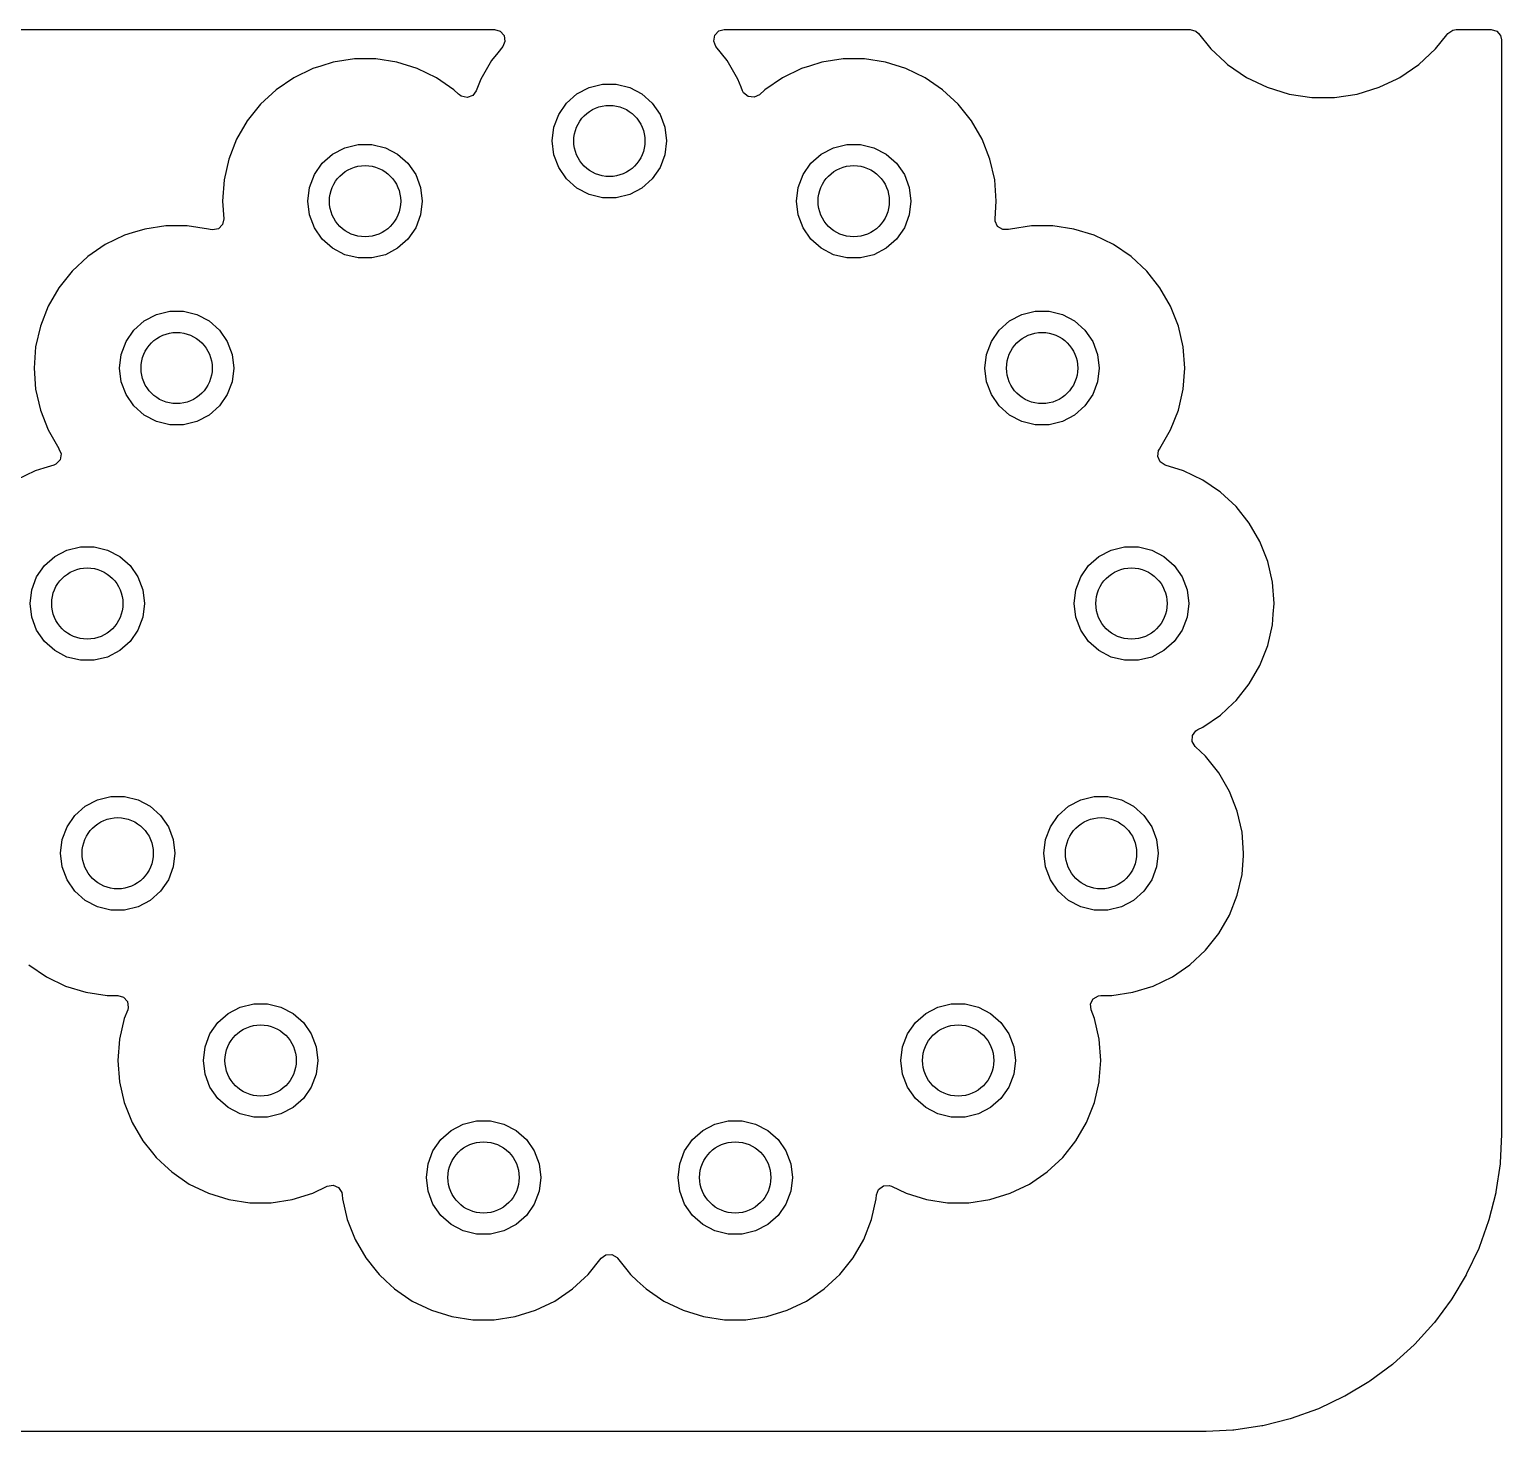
# Model space of a CAD drawing. Extents: x 2.85 to 10.26, y -4.55 to -2.42.
# Drawn here: x 9.574 to 10.256, y -4.547 to -3.898 of the extents above; entities that cross this region are included whole.
import ezdxf

# ---------------------------------------------------------------- set-up
doc = ezdxf.new("R2010")
doc.units = 0
doc.header["$MEASUREMENT"] = 0
doc.layers.add('BLACK', color=7, linetype='CONTINUOUS')

msp = doc.modelspace()

# ---------------------------------------------------------------- linework, layer by layer
at = {"layer": 'BLACK', "linetype": 'CONTINUOUS'}
for p, q in [((9.47571, -3.89764), (9.78932, -3.89764)), ((9.78932, -3.89764), (9.79196, -3.89841)), ((9.79196, -3.89841), (9.79376, -3.90049)), ((9.79376, -3.90049), (9.79415, -3.90321)), ((9.89087, -3.90302), (9.89137, -3.90031)), ((9.89137, -3.90031), (9.89325, -3.89831)), ((9.89325, -3.89831), (9.89572, -3.89764)), ((9.89572, -3.89764), (10.11161, -3.89764)), ((10.11161, -3.89764), (10.11425, -3.89841)), ((10.11425, -3.89841), (10.11542, -3.89948)), ((10.11542, -3.89948), (10.12112, -3.90662)), ((10.22534, -3.90662), (10.2305, -3.90014)), ((10.2305, -3.90014), (10.23103, -3.89948)), ((10.23103, -3.89948), (10.23328, -3.8979)), ((10.23328, -3.8979), (10.23485, -3.89764)), ((10.23485, -3.89764), (10.251, -3.89764)), ((10.251, -3.89764), (10.25364, -3.89841)), ((10.25364, -3.89841), (10.25544, -3.90049)), ((10.25544, -3.90049), (10.25589, -3.90252)), ((9.79313, -3.90556), (9.79082, -3.90847)), ((9.79415, -3.90321), (9.79313, -3.90556)), ((9.89191, -3.90556), (9.89087, -3.90302)), ((9.89711, -3.91209), (9.89191, -3.90556)), ((10.12112, -3.90662), (10.12778, -3.9128)), ((10.21755, -3.91384), (10.22534, -3.90662)), ((10.25589, -3.90252), (10.25589, -4.40933)), ((9.70879, -3.91459), (9.70518, -3.91571)), ((9.71462, -3.9128), (9.70879, -3.91459)), ((9.72438, -3.91132), (9.71462, -3.9128)), ((9.71462, -3.9128), (9.71462, -3.9128)), ((9.73426, -3.91132), (9.72438, -3.91132)), ((9.72438, -3.91132), (9.72438, -3.91132)), ((9.74402, -3.9128), (9.73426, -3.91132)), ((9.73426, -3.91132), (9.73426, -3.91132)), ((9.75346, -3.91571), (9.74402, -3.9128)), ((9.74402, -3.9128), (9.74402, -3.9128)), ((9.78793, -3.91209), (9.78299, -3.92064)), ((9.79082, -3.90847), (9.78793, -3.91209)), ((9.90205, -3.92064), (9.89711, -3.91209)), ((9.93519, -3.91459), (9.93158, -3.91571)), ((9.94102, -3.9128), (9.93519, -3.91459)), ((9.95078, -3.91132), (9.94102, -3.9128)), ((9.94102, -3.9128), (9.94102, -3.9128)), ((9.96066, -3.91132), (9.95078, -3.91132)), ((9.95078, -3.91132), (9.95078, -3.91132)), ((9.97042, -3.9128), (9.96066, -3.91132)), ((9.96066, -3.91132), (9.96066, -3.91132)), ((9.97986, -3.91571), (9.97042, -3.9128)), ((9.97042, -3.9128), (9.97042, -3.9128)), ((10.12778, -3.9128), (10.12891, -3.91384)), ((10.12891, -3.91384), (10.13769, -3.91983)), ((10.20877, -3.91983), (10.21755, -3.91384)), ((9.69628, -3.91999), (9.68812, -3.92555)), ((9.70518, -3.91571), (9.69628, -3.91999)), ((9.69628, -3.91999), (9.69628, -3.91999)), ((9.70518, -3.91571), (9.70518, -3.91571)), ((9.70518, -3.91571), (9.70518, -3.91571)), ((9.76236, -3.91999), (9.75346, -3.91571)), ((9.75346, -3.91571), (9.75346, -3.91571)), ((9.77052, -3.92555), (9.76236, -3.91999)), ((9.76236, -3.91999), (9.76236, -3.91999)), ((9.76236, -3.91999), (9.76236, -3.91999)), ((9.76236, -3.91999), (9.76236, -3.91999)), ((9.78299, -3.92064), (9.78086, -3.92606)), ((9.90354, -3.92444), (9.90205, -3.92064)), ((9.92268, -3.91999), (9.91452, -3.92555)), ((9.93158, -3.91571), (9.92268, -3.91999)), ((9.92268, -3.91999), (9.92268, -3.91999)), ((9.93158, -3.91571), (9.93158, -3.91571)), ((9.93158, -3.91571), (9.93158, -3.91571)), ((9.98876, -3.91999), (9.97986, -3.91571)), ((9.97986, -3.91571), (9.97986, -3.91571)), ((9.99692, -3.92555), (9.98876, -3.91999)), ((9.98876, -3.91999), (9.98876, -3.91999)), ((9.98876, -3.91999), (9.98876, -3.91999)), ((9.98876, -3.91999), (9.98876, -3.91999)), ((10.13769, -3.91983), (10.14726, -3.92444)), ((10.1992, -3.92444), (10.20745, -3.92047)), ((10.20745, -3.92047), (10.20877, -3.91983)), ((10.20877, -3.91983), (10.20877, -3.91983)), ((10.20877, -3.91983), (10.20877, -3.91983)), ((9.68812, -3.92555), (9.68088, -3.93227)), ((9.77269, -3.92757), (9.77052, -3.92555)), ((9.773, -3.92786), (9.77269, -3.92757)), ((9.77391, -3.92852), (9.773, -3.92786)), ((9.77658, -3.92915), (9.77391, -3.92852)), ((9.77918, -3.92824), (9.77658, -3.92915)), ((9.78086, -3.92606), (9.77918, -3.92824)), ((9.82268, -3.93174), (9.82747, -3.9275)), ((9.82747, -3.9275), (9.83312, -3.92454)), ((9.83312, -3.92454), (9.83933, -3.92301)), ((9.83933, -3.92301), (9.84571, -3.92301)), ((9.84571, -3.92301), (9.85192, -3.92454)), ((9.85192, -3.92454), (9.85757, -3.9275)), ((9.85757, -3.9275), (9.86236, -3.93174)), ((9.90418, -3.92606), (9.90354, -3.92444)), ((9.90471, -3.92706), (9.90418, -3.92606)), ((9.90685, -3.92878), (9.90471, -3.92706)), ((9.91204, -3.92786), (9.90958, -3.92908)), ((9.91452, -3.92555), (9.91204, -3.92786)), ((9.91452, -3.92555), (9.91452, -3.92555)), ((10.00416, -3.93227), (9.99692, -3.92555)), ((9.99692, -3.92555), (9.99692, -3.92555)), ((10.14726, -3.92444), (10.15741, -3.92757)), ((10.15741, -3.92757), (10.15741, -3.92757)), ((10.15741, -3.92757), (10.15741, -3.92757)), ((10.15741, -3.92757), (10.16792, -3.92915)), ((10.17854, -3.92915), (10.18905, -3.92757)), ((10.18905, -3.92757), (10.1992, -3.92444)), ((10.18905, -3.92757), (10.18905, -3.92757)), ((10.18905, -3.92757), (10.18905, -3.92757)), ((9.68088, -3.93227), (9.67473, -3.93999)), ((9.81906, -3.937), (9.82268, -3.93174)), ((9.86236, -3.93174), (9.86598, -3.937)), ((9.90958, -3.92908), (9.90685, -3.92878)), ((10.01031, -3.93999), (10.00416, -3.93227)), ((10.00416, -3.93227), (10.00416, -3.93227)), ((10.00416, -3.93227), (10.00416, -3.93227)), ((10.16792, -3.92915), (10.16792, -3.92915)), ((10.16792, -3.92915), (10.16792, -3.92915)), ((10.16792, -3.92915), (10.16792, -3.92915)), ((10.16792, -3.92915), (10.17854, -3.92915)), ((10.17854, -3.92915), (10.17854, -3.92915)), ((10.17854, -3.92915), (10.17854, -3.92915)), ((9.67473, -3.93999), (9.66979, -3.94854)), ((9.81679, -3.94297), (9.81906, -3.937)), ((9.86598, -3.937), (9.86825, -3.94297)), ((10.01525, -3.94854), (10.01031, -3.93999)), ((9.66979, -3.94854), (9.66618, -3.95774)), ((9.81602, -3.94931), (9.81679, -3.94297)), ((9.86825, -3.94297), (9.86902, -3.94931)), ((10.01886, -3.95774), (10.01525, -3.94854)), ((9.70948, -3.95964), (9.71427, -3.9554)), ((9.71427, -3.9554), (9.71992, -3.95244)), ((9.71992, -3.95244), (9.72613, -3.95091)), ((9.72613, -3.95091), (9.73251, -3.95091)), ((9.73251, -3.95091), (9.73872, -3.95244)), ((9.73872, -3.95244), (9.74437, -3.9554)), ((9.74437, -3.9554), (9.74916, -3.95964)), ((9.81679, -3.95566), (9.81602, -3.94931)), ((9.81906, -3.96163), (9.81679, -3.95566)), ((9.86825, -3.95566), (9.86598, -3.96163)), ((9.86902, -3.94931), (9.86825, -3.95566)), ((9.93588, -3.95964), (9.94067, -3.9554)), ((9.94067, -3.9554), (9.94632, -3.95244)), ((9.94632, -3.95244), (9.95253, -3.95091)), ((9.95253, -3.95091), (9.95891, -3.95091)), ((9.95891, -3.95091), (9.96512, -3.95244)), ((9.96512, -3.95244), (9.97077, -3.9554)), ((9.97077, -3.9554), (9.97556, -3.95964)), ((9.66618, -3.95774), (9.66398, -3.96737)), ((9.66618, -3.95774), (9.66618, -3.95774)), ((9.70586, -3.9649), (9.70948, -3.95964)), ((9.74916, -3.95964), (9.75278, -3.9649)), ((9.82268, -3.96689), (9.81906, -3.96163)), ((9.86598, -3.96163), (9.86236, -3.96689)), ((9.93226, -3.9649), (9.93588, -3.95964)), ((9.97556, -3.95964), (9.97918, -3.9649)), ((10.02106, -3.96737), (10.01886, -3.95774)), ((9.66398, -3.96737), (9.66325, -3.97721)), ((9.66398, -3.96737), (9.66398, -3.96737)), ((9.70359, -3.97087), (9.70586, -3.9649)), ((9.75278, -3.9649), (9.75505, -3.97087)), ((9.82747, -3.97112), (9.82268, -3.96689)), ((9.86236, -3.96689), (9.85757, -3.97112)), ((9.92999, -3.97087), (9.93226, -3.9649)), ((9.97918, -3.9649), (9.98145, -3.97087)), ((10.02179, -3.97721), (10.02106, -3.96737)), ((10.02106, -3.96737), (10.02106, -3.96737)), ((10.02106, -3.96737), (10.02106, -3.96737)), ((9.70282, -3.97721), (9.70359, -3.97087)), ((9.75505, -3.97087), (9.75582, -3.97721)), ((9.83312, -3.97409), (9.82747, -3.97112)), ((9.83933, -3.97562), (9.83312, -3.97409)), ((9.84571, -3.97562), (9.83933, -3.97562)), ((9.85192, -3.97409), (9.84571, -3.97562)), ((9.85757, -3.97112), (9.85192, -3.97409)), ((9.92922, -3.97721), (9.92999, -3.97087)), ((9.98145, -3.97087), (9.98222, -3.97721)), ((9.66325, -3.97721), (9.66325, -3.97721)), ((9.66325, -3.97721), (9.66385, -3.98532)), ((9.70359, -3.98356), (9.70282, -3.97721)), ((9.75582, -3.97721), (9.75505, -3.98356)), ((9.92999, -3.98356), (9.92922, -3.97721)), ((9.98222, -3.97721), (9.98145, -3.98356)), ((10.02119, -3.98532), (10.02179, -3.97721)), ((10.02179, -3.97721), (10.02179, -3.97721)), ((9.63708, -3.98862), (9.62732, -3.9901)), ((9.64696, -3.98862), (9.63708, -3.98862)), ((9.63708, -3.98862), (9.63708, -3.98862)), ((9.65672, -3.9901), (9.64696, -3.98862)), ((9.64696, -3.98862), (9.64696, -3.98862)), ((9.66134, -3.98996), (9.65865, -3.99055)), ((9.66328, -3.98801), (9.66134, -3.98996)), ((9.66385, -3.98532), (9.66328, -3.98801)), ((9.70586, -3.98953), (9.70359, -3.98356)), ((9.70948, -3.99479), (9.70586, -3.98953)), ((9.75278, -3.98953), (9.74916, -3.99479)), ((9.75505, -3.98356), (9.75278, -3.98953)), ((9.93226, -3.98953), (9.92999, -3.98356)), ((9.93588, -3.99479), (9.93226, -3.98953)), ((9.97918, -3.98953), (9.97556, -3.99479)), ((9.98145, -3.98356), (9.97918, -3.98953)), ((10.02123, -3.98644), (10.02119, -3.98532)), ((10.02241, -3.98893), (10.02123, -3.98644)), ((10.02474, -3.99039), (10.02241, -3.98893)), ((10.03808, -3.98862), (10.02832, -3.9901)), ((10.04796, -3.98862), (10.03808, -3.98862)), ((10.03808, -3.98862), (10.03808, -3.98862)), ((10.05772, -3.9901), (10.04796, -3.98862)), ((10.04796, -3.98862), (10.04796, -3.98862)), ((9.61788, -3.99301), (9.60898, -3.99729)), ((9.62149, -3.99189), (9.61788, -3.99301)), ((9.61788, -3.99301), (9.61788, -3.99301)), ((9.61788, -3.99301), (9.61788, -3.99301)), ((9.62732, -3.9901), (9.62149, -3.99189)), ((9.62732, -3.9901), (9.62732, -3.9901)), ((9.65755, -3.99035), (9.65672, -3.9901)), ((9.65672, -3.9901), (9.65672, -3.9901)), ((9.65865, -3.99055), (9.65755, -3.99035)), ((9.71427, -3.99902), (9.70948, -3.99479)), ((9.74916, -3.99479), (9.74437, -3.99902)), ((9.94067, -3.99902), (9.93588, -3.99479)), ((9.97556, -3.99479), (9.97077, -3.99902)), ((10.02749, -3.99035), (10.02474, -3.99039)), ((10.02832, -3.9901), (10.02749, -3.99035)), ((10.02832, -3.9901), (10.02832, -3.9901)), ((10.06716, -3.99301), (10.05772, -3.9901)), ((10.05772, -3.9901), (10.05772, -3.9901)), ((10.07606, -3.99729), (10.06716, -3.99301)), ((10.06716, -3.99301), (10.06716, -3.99301)), ((9.60082, -4.00285), (9.59358, -4.00957)), ((9.60898, -3.99729), (9.60082, -4.00285)), ((9.60898, -3.99729), (9.60898, -3.99729)), ((9.71992, -4.00199), (9.71427, -3.99902)), ((9.72613, -4.00352), (9.71992, -4.00199)), ((9.73251, -4.00352), (9.72613, -4.00352)), ((9.73872, -4.00199), (9.73251, -4.00352)), ((9.74437, -3.99902), (9.73872, -4.00199)), ((9.94632, -4.00199), (9.94067, -3.99902)), ((9.95253, -4.00352), (9.94632, -4.00199)), ((9.95891, -4.00352), (9.95253, -4.00352)), ((9.96512, -4.00199), (9.95891, -4.00352)), ((9.97077, -3.99902), (9.96512, -4.00199)), ((10.08422, -4.00285), (10.07606, -3.99729)), ((10.07606, -3.99729), (10.07606, -3.99729)), ((10.07606, -3.99729), (10.07606, -3.99729)), ((10.07606, -3.99729), (10.07606, -3.99729)), ((10.09146, -4.00957), (10.08422, -4.00285)), ((10.08422, -4.00285), (10.08422, -4.00285)), ((9.59358, -4.00957), (9.58743, -4.01729)), ((10.09761, -4.01729), (10.09146, -4.00957)), ((10.09146, -4.00957), (10.09146, -4.00957)), ((10.09146, -4.00957), (10.09146, -4.00957)), ((9.58743, -4.01729), (9.58249, -4.02584)), ((10.10255, -4.02584), (10.09761, -4.01729)), ((9.58249, -4.02584), (9.57888, -4.03504)), ((9.62697, -4.0327), (9.63262, -4.02974)), ((9.63262, -4.02974), (9.63883, -4.02821)), ((9.63883, -4.02821), (9.64521, -4.02821)), ((9.64521, -4.02821), (9.65142, -4.02974)), ((9.65142, -4.02974), (9.65707, -4.0327)), ((10.02797, -4.0327), (10.03362, -4.02974)), ((10.03362, -4.02974), (10.03983, -4.02821)), ((10.03983, -4.02821), (10.04621, -4.02821)), ((10.04621, -4.02821), (10.05242, -4.02974)), ((10.05242, -4.02974), (10.05807, -4.0327)), ((10.10616, -4.03504), (10.10255, -4.02584)), ((9.57888, -4.03504), (9.57668, -4.04467)), ((9.57888, -4.03504), (9.57888, -4.03504)), ((9.61856, -4.0422), (9.62218, -4.03694)), ((9.62218, -4.03694), (9.62697, -4.0327)), ((9.65707, -4.0327), (9.66186, -4.03694)), ((9.66186, -4.03694), (9.66548, -4.0422)), ((10.01956, -4.0422), (10.02318, -4.03694)), ((10.02318, -4.03694), (10.02797, -4.0327)), ((10.05807, -4.0327), (10.06286, -4.03694)), ((10.06286, -4.03694), (10.06648, -4.0422)), ((10.10836, -4.04467), (10.10616, -4.03504)), ((9.61629, -4.04817), (9.61856, -4.0422)), ((9.66548, -4.0422), (9.66775, -4.04817)), ((10.01729, -4.04817), (10.01956, -4.0422)), ((10.06648, -4.0422), (10.06875, -4.04817)), ((9.57668, -4.04467), (9.57595, -4.05451)), ((9.57668, -4.04467), (9.57668, -4.04467)), ((9.61552, -4.05451), (9.61629, -4.04817)), ((9.66775, -4.04817), (9.66852, -4.05451)), ((10.01652, -4.05451), (10.01729, -4.04817)), ((10.06875, -4.04817), (10.06952, -4.05451)), ((10.10909, -4.05451), (10.10836, -4.04467)), ((10.10836, -4.04467), (10.10836, -4.04467)), ((10.10836, -4.04467), (10.10836, -4.04467)), ((9.57595, -4.05451), (9.57595, -4.05451)), ((9.57595, -4.05451), (9.57668, -4.06436)), ((9.61629, -4.06086), (9.61552, -4.05451)), ((9.66852, -4.05451), (9.66775, -4.06086)), ((10.01729, -4.06086), (10.01652, -4.05451)), ((10.06952, -4.05451), (10.06875, -4.06086)), ((10.10836, -4.06436), (10.10909, -4.05451)), ((10.10909, -4.05451), (10.10909, -4.05451)), ((9.57668, -4.06436), (9.57668, -4.06436)), ((9.57668, -4.06436), (9.57888, -4.07399)), ((9.61856, -4.06683), (9.61629, -4.06086)), ((9.66775, -4.06086), (9.66548, -4.06683)), ((10.01956, -4.06683), (10.01729, -4.06086)), ((10.06875, -4.06086), (10.06648, -4.06683)), ((10.10616, -4.07399), (10.10836, -4.06436)), ((10.10836, -4.06436), (10.10836, -4.06436)), ((9.62218, -4.07209), (9.61856, -4.06683)), ((9.66548, -4.06683), (9.66186, -4.07209)), ((10.02318, -4.07209), (10.01956, -4.06683)), ((10.06648, -4.06683), (10.06286, -4.07209)), ((9.57888, -4.07399), (9.57888, -4.07399)), ((9.57888, -4.07399), (9.58249, -4.08318)), ((9.62697, -4.07632), (9.62218, -4.07209)), ((9.63262, -4.07929), (9.62697, -4.07632)), ((9.65707, -4.07632), (9.65142, -4.07929)), ((9.66186, -4.07209), (9.65707, -4.07632)), ((10.02797, -4.07632), (10.02318, -4.07209)), ((10.03362, -4.07929), (10.02797, -4.07632)), ((10.05807, -4.07632), (10.05242, -4.07929)), ((10.06286, -4.07209), (10.05807, -4.07632)), ((10.10255, -4.08318), (10.10616, -4.07399)), ((9.58249, -4.08318), (9.58743, -4.09173)), ((9.63883, -4.08082), (9.63262, -4.07929)), ((9.64521, -4.08082), (9.63883, -4.08082)), ((9.65142, -4.07929), (9.64521, -4.08082)), ((10.03983, -4.08082), (10.03362, -4.07929)), ((10.04621, -4.08082), (10.03983, -4.08082)), ((10.05242, -4.07929), (10.04621, -4.08082)), ((10.09761, -4.09173), (10.10255, -4.08318)), ((9.58743, -4.09173), (9.58744, -4.09175)), ((9.58744, -4.09175), (9.58744, -4.09176)), ((9.58744, -4.09176), (9.58753, -4.09189)), ((9.58753, -4.09189), (9.5875, -4.0919)), ((9.5875, -4.0919), (9.58848, -4.0943)), ((10.097, -4.09271), (10.09751, -4.09189)), ((10.09751, -4.09189), (10.09758, -4.09178)), ((10.09751, -4.09189), (10.09751, -4.09189)), ((10.09758, -4.09178), (10.0976, -4.09175)), ((10.0976, -4.09175), (10.09761, -4.09173)), ((9.58609, -4.09901), (9.58506, -4.09946)), ((9.58798, -4.097), (9.58609, -4.09901)), ((9.58848, -4.0943), (9.58798, -4.097)), ((10.09658, -4.09542), (10.097, -4.09271)), ((10.09768, -4.09794), (10.09658, -4.09542)), ((10.09998, -4.09946), (10.09768, -4.09794)), ((9.57648, -4.10211), (9.56758, -4.10639)), ((9.58055, -4.10085), (9.57648, -4.10211)), ((9.57648, -4.10211), (9.57648, -4.10211)), ((9.57648, -4.10211), (9.57648, -4.10211)), ((9.58506, -4.09946), (9.58055, -4.10085)), ((10.10856, -4.10211), (10.09998, -4.09946)), ((10.11746, -4.10639), (10.10856, -4.10211)), ((10.10856, -4.10211), (10.10856, -4.10211)), ((10.12518, -4.11165), (10.11746, -4.10639)), ((10.11746, -4.10639), (10.11746, -4.10639)), ((10.11746, -4.10639), (10.11746, -4.10639)), ((10.11746, -4.10639), (10.11746, -4.10639)), ((10.12562, -4.11195), (10.12518, -4.11165)), ((10.13286, -4.11867), (10.12562, -4.11195)), ((10.13901, -4.12639), (10.13286, -4.11867)), ((10.13286, -4.11867), (10.13286, -4.11867)), ((10.13286, -4.11867), (10.13286, -4.11867)), ((10.14395, -4.13494), (10.13901, -4.12639)), ((9.58557, -4.1418), (9.59122, -4.13884)), ((9.59122, -4.13884), (9.59743, -4.13731)), ((9.59743, -4.13731), (9.60381, -4.13731)), ((9.60381, -4.13731), (9.61002, -4.13884)), ((9.61002, -4.13884), (9.61567, -4.1418)), ((10.06937, -4.1418), (10.07502, -4.13884)), ((10.07502, -4.13884), (10.08123, -4.13731)), ((10.08123, -4.13731), (10.08761, -4.13731)), ((10.08761, -4.13731), (10.09382, -4.13884)), ((10.09382, -4.13884), (10.09947, -4.1418)), ((10.14756, -4.14414), (10.14395, -4.13494)), ((9.57716, -4.1513), (9.58078, -4.14604)), ((9.58078, -4.14604), (9.58557, -4.1418)), ((9.61567, -4.1418), (9.62046, -4.14604)), ((9.62046, -4.14604), (9.62408, -4.1513)), ((10.06096, -4.1513), (10.06458, -4.14604)), ((10.06458, -4.14604), (10.06937, -4.1418)), ((10.09947, -4.1418), (10.10426, -4.14604)), ((10.10426, -4.14604), (10.10788, -4.1513)), ((10.14976, -4.15377), (10.14756, -4.14414)), ((9.57489, -4.15727), (9.57716, -4.1513)), ((9.62408, -4.1513), (9.62635, -4.15727)), ((10.05869, -4.15727), (10.06096, -4.1513)), ((10.10788, -4.1513), (10.11015, -4.15727)), ((10.15049, -4.16361), (10.14976, -4.15377)), ((10.14976, -4.15377), (10.14976, -4.15377)), ((10.14976, -4.15377), (10.14976, -4.15377)), ((9.57412, -4.16361), (9.57489, -4.15727)), ((9.62635, -4.15727), (9.62712, -4.16361)), ((10.05792, -4.16361), (10.05869, -4.15727)), ((10.11015, -4.15727), (10.11092, -4.16361)), ((9.57489, -4.16996), (9.57412, -4.16361)), ((9.62712, -4.16361), (9.62635, -4.16996)), ((10.05869, -4.16996), (10.05792, -4.16361)), ((10.11092, -4.16361), (10.11015, -4.16996)), ((10.15013, -4.1685), (10.15049, -4.16361)), ((10.15049, -4.16361), (10.15049, -4.16361)), ((9.57716, -4.17593), (9.57489, -4.16996)), ((9.62635, -4.16996), (9.62408, -4.17593)), ((10.06096, -4.17593), (10.05869, -4.16996)), ((10.11015, -4.16996), (10.10788, -4.17593)), ((10.14756, -4.18309), (10.14976, -4.17346)), ((10.14976, -4.17346), (10.15013, -4.1685)), ((9.58078, -4.18119), (9.57716, -4.17593)), ((9.62408, -4.17593), (9.62046, -4.18119)), ((10.06458, -4.18119), (10.06096, -4.17593)), ((10.10788, -4.17593), (10.10426, -4.18119)), ((9.58557, -4.18542), (9.58078, -4.18119)), ((9.59122, -4.18839), (9.58557, -4.18542)), ((9.61567, -4.18542), (9.61002, -4.18839)), ((9.62046, -4.18119), (9.61567, -4.18542)), ((10.06937, -4.18542), (10.06458, -4.18119)), ((10.07502, -4.18839), (10.06937, -4.18542)), ((10.09947, -4.18542), (10.09382, -4.18839)), ((10.10426, -4.18119), (10.09947, -4.18542)), ((10.14395, -4.19228), (10.14756, -4.18309)), ((9.59743, -4.18992), (9.59122, -4.18839)), ((9.60381, -4.18992), (9.59743, -4.18992)), ((9.61002, -4.18839), (9.60381, -4.18992)), ((10.08123, -4.18992), (10.07502, -4.18839)), ((10.08761, -4.18992), (10.08123, -4.18992)), ((10.09382, -4.18839), (10.08761, -4.18992)), ((10.13901, -4.20083), (10.14395, -4.19228)), ((10.13286, -4.20856), (10.13901, -4.20083)), ((10.12562, -4.21527), (10.13152, -4.20979)), ((10.13152, -4.20979), (10.13286, -4.20856)), ((10.13286, -4.20856), (10.13286, -4.20856)), ((10.13286, -4.20856), (10.13286, -4.20856)), ((10.11421, -4.22254), (10.11516, -4.22194)), ((10.11516, -4.22194), (10.11746, -4.22084)), ((10.11746, -4.22084), (10.12562, -4.21527)), ((10.11255, -4.22756), (10.11264, -4.22481)), ((10.11396, -4.22992), (10.11255, -4.22756)), ((10.11264, -4.22481), (10.11421, -4.22254)), ((10.11411, -4.23007), (10.11396, -4.22992)), ((10.11876, -4.23437), (10.11411, -4.23007)), ((10.12491, -4.24209), (10.11876, -4.23437)), ((10.11876, -4.23437), (10.11876, -4.23437)), ((10.11876, -4.23437), (10.11876, -4.23437)), ((10.12985, -4.25064), (10.12491, -4.24209)), ((9.59967, -4.2575), (9.60532, -4.25454)), ((9.60532, -4.25454), (9.61153, -4.25301)), ((9.61153, -4.25301), (9.61791, -4.25301)), ((9.61791, -4.25301), (9.62412, -4.25454)), ((9.62412, -4.25454), (9.62977, -4.2575)), ((10.05527, -4.2575), (10.06092, -4.25454)), ((10.06092, -4.25454), (10.06713, -4.25301)), ((10.06713, -4.25301), (10.07351, -4.25301)), ((10.07351, -4.25301), (10.07972, -4.25454)), ((10.07972, -4.25454), (10.08537, -4.2575)), ((10.13346, -4.25984), (10.12985, -4.25064)), ((9.59126, -4.267), (9.59488, -4.26174)), ((9.59488, -4.26174), (9.59967, -4.2575)), ((9.62977, -4.2575), (9.63456, -4.26174)), ((9.63456, -4.26174), (9.63818, -4.267)), ((10.04686, -4.267), (10.05048, -4.26174)), ((10.05048, -4.26174), (10.05527, -4.2575)), ((10.08537, -4.2575), (10.09016, -4.26174)), ((10.09016, -4.26174), (10.09378, -4.267)), ((10.13566, -4.26947), (10.13346, -4.25984)), ((9.58899, -4.27297), (9.59126, -4.267)), ((9.63818, -4.267), (9.64045, -4.27297)), ((10.04459, -4.27297), (10.04686, -4.267)), ((10.09378, -4.267), (10.09605, -4.27297)), ((10.13639, -4.27931), (10.13566, -4.26947)), ((10.13566, -4.26947), (10.13566, -4.26947)), ((10.13566, -4.26947), (10.13566, -4.26947)), ((9.58822, -4.27931), (9.58899, -4.27297)), ((9.64045, -4.27297), (9.64122, -4.27931)), ((10.04382, -4.27931), (10.04459, -4.27297)), ((10.09605, -4.27297), (10.09682, -4.27931)), ((9.58899, -4.28566), (9.58822, -4.27931)), ((9.64122, -4.27931), (9.64045, -4.28566)), ((10.04459, -4.28566), (10.04382, -4.27931)), ((10.09682, -4.27931), (10.09605, -4.28566)), ((10.13566, -4.28916), (10.13631, -4.28041)), ((10.13631, -4.28041), (10.13639, -4.27931)), ((10.13639, -4.27931), (10.13639, -4.27931)), ((9.59126, -4.29163), (9.58899, -4.28566)), ((9.64045, -4.28566), (9.63818, -4.29163)), ((10.04686, -4.29163), (10.04459, -4.28566)), ((10.09605, -4.28566), (10.09378, -4.29163)), ((10.13346, -4.29879), (10.13566, -4.28916)), ((9.59488, -4.29689), (9.59126, -4.29163)), ((9.59967, -4.30112), (9.59488, -4.29689)), ((9.63456, -4.29689), (9.62977, -4.30112)), ((9.63818, -4.29163), (9.63456, -4.29689)), ((10.05048, -4.29689), (10.04686, -4.29163)), ((10.05527, -4.30112), (10.05048, -4.29689)), ((10.09016, -4.29689), (10.08537, -4.30112)), ((10.09378, -4.29163), (10.09016, -4.29689)), ((9.60532, -4.30409), (9.59967, -4.30112)), ((9.62977, -4.30112), (9.62412, -4.30409)), ((10.06092, -4.30409), (10.05527, -4.30112)), ((10.08537, -4.30112), (10.07972, -4.30409)), ((10.12985, -4.30798), (10.13346, -4.29879)), ((9.61153, -4.30562), (9.60532, -4.30409)), ((9.61791, -4.30562), (9.61153, -4.30562)), ((9.62412, -4.30409), (9.61791, -4.30562)), ((10.06713, -4.30562), (10.06092, -4.30409)), ((10.07351, -4.30562), (10.06713, -4.30562)), ((10.07972, -4.30409), (10.07351, -4.30562)), ((10.12491, -4.31653), (10.12985, -4.30798)), ((10.11876, -4.32426), (10.12491, -4.31653)), ((10.11152, -4.33097), (10.11876, -4.32426)), ((9.57352, -4.33097), (9.58168, -4.33654)), ((10.10336, -4.33654), (10.11152, -4.33097)), ((9.58168, -4.33654), (9.59058, -4.34082)), ((10.09446, -4.34082), (10.10336, -4.33654)), ((9.59058, -4.34082), (9.60002, -4.34373)), ((9.60002, -4.34373), (9.60002, -4.34373)), ((9.60002, -4.34373), (9.60002, -4.34373)), ((9.60002, -4.34373), (9.60978, -4.3452)), ((10.07526, -4.3452), (10.08502, -4.34373)), ((10.08502, -4.34373), (10.09446, -4.34082)), ((10.08502, -4.34373), (10.08502, -4.34373)), ((10.08502, -4.34373), (10.08502, -4.34373)), ((9.60978, -4.3452), (9.60978, -4.3452)), ((9.60978, -4.3452), (9.60978, -4.3452)), ((9.60978, -4.3452), (9.60978, -4.3452)), ((9.60978, -4.3452), (9.61479, -4.3452)), ((9.61479, -4.3452), (9.61743, -4.34598)), ((9.61743, -4.34598), (9.61923, -4.34806)), ((9.61923, -4.34806), (9.61963, -4.35078)), ((9.61963, -4.35078), (9.61934, -4.35187)), ((9.66587, -4.3535), (9.67152, -4.35054)), ((9.67152, -4.35054), (9.67773, -4.34901)), ((9.67773, -4.34901), (9.68411, -4.34901)), ((9.68411, -4.34901), (9.69032, -4.35054)), ((9.69032, -4.35054), (9.69597, -4.3535)), ((9.98907, -4.3535), (9.99472, -4.35054)), ((9.99472, -4.35054), (10.00093, -4.34901)), ((10.00093, -4.34901), (10.00731, -4.34901)), ((10.00731, -4.34901), (10.01352, -4.35054)), ((10.01352, -4.35054), (10.01917, -4.3535)), ((10.06546, -4.34913), (10.06674, -4.34669)), ((10.0657, -4.35187), (10.06546, -4.34913)), ((10.06674, -4.34669), (10.06913, -4.34533)), ((10.06913, -4.34533), (10.07025, -4.3452)), ((10.07025, -4.3452), (10.07526, -4.3452)), ((10.07526, -4.3452), (10.07526, -4.3452)), ((10.07526, -4.3452), (10.07526, -4.3452)), ((9.61778, -4.35584), (9.61558, -4.36547)), ((9.61934, -4.35187), (9.61778, -4.35584)), ((9.61778, -4.35584), (9.61778, -4.35584)), ((9.65746, -4.363), (9.66108, -4.35774)), ((9.66108, -4.35774), (9.66587, -4.3535)), ((9.69597, -4.3535), (9.70076, -4.35774)), ((9.70076, -4.35774), (9.70438, -4.363)), ((9.98066, -4.363), (9.98428, -4.35774)), ((9.98428, -4.35774), (9.98907, -4.3535)), ((10.01917, -4.3535), (10.02396, -4.35774)), ((10.02396, -4.35774), (10.02758, -4.363)), ((10.06726, -4.35584), (10.0657, -4.35187)), ((10.06946, -4.36547), (10.06726, -4.35584)), ((9.65519, -4.36897), (9.65746, -4.363)), ((9.70438, -4.363), (9.70665, -4.36897)), ((9.97839, -4.36897), (9.98066, -4.363)), ((10.02758, -4.363), (10.02985, -4.36897)), ((9.61558, -4.36547), (9.61485, -4.37531)), ((9.61558, -4.36547), (9.61558, -4.36547)), ((9.65442, -4.37531), (9.65519, -4.36897)), ((9.70665, -4.36897), (9.70742, -4.37531)), ((9.97762, -4.37531), (9.97839, -4.36897)), ((10.02985, -4.36897), (10.03062, -4.37531)), ((10.07019, -4.37531), (10.06946, -4.36547)), ((10.06946, -4.36547), (10.06946, -4.36547)), ((10.06946, -4.36547), (10.06946, -4.36547)), ((9.61485, -4.37531), (9.61485, -4.37531)), ((9.61485, -4.37531), (9.61558, -4.38516)), ((9.65519, -4.38166), (9.65442, -4.37531)), ((9.70742, -4.37531), (9.70665, -4.38166)), ((9.97839, -4.38166), (9.97762, -4.37531)), ((10.03062, -4.37531), (10.02985, -4.38166)), ((10.0695, -4.38457), (10.07019, -4.37531)), ((10.07019, -4.37531), (10.07019, -4.37531)), ((9.61558, -4.38516), (9.61558, -4.38516)), ((9.61558, -4.38516), (9.61778, -4.39479)), ((9.65746, -4.38763), (9.65519, -4.38166)), ((9.70665, -4.38166), (9.70438, -4.38763)), ((9.98066, -4.38763), (9.97839, -4.38166)), ((10.02985, -4.38166), (10.02758, -4.38763)), ((10.06726, -4.39479), (10.06946, -4.38516)), ((10.06946, -4.38516), (10.0695, -4.38457)), ((9.66108, -4.39289), (9.65746, -4.38763)), ((9.70438, -4.38763), (9.70076, -4.39289)), ((9.98428, -4.39289), (9.98066, -4.38763)), ((10.02758, -4.38763), (10.02396, -4.39289)), ((9.61778, -4.39479), (9.61778, -4.39479)), ((9.61778, -4.39479), (9.61778, -4.39479)), ((9.61778, -4.39479), (9.62139, -4.40398)), ((9.66587, -4.39712), (9.66108, -4.39289)), ((9.67152, -4.40009), (9.66587, -4.39712)), ((9.69597, -4.39712), (9.69032, -4.40009)), ((9.70076, -4.39289), (9.69597, -4.39712)), ((9.98907, -4.39712), (9.98428, -4.39289)), ((9.99472, -4.40009), (9.98907, -4.39712)), ((10.01917, -4.39712), (10.01352, -4.40009)), ((10.02396, -4.39289), (10.01917, -4.39712)), ((10.06365, -4.40398), (10.06726, -4.39479)), ((9.62139, -4.40398), (9.62633, -4.41253)), ((9.67773, -4.40162), (9.67152, -4.40009)), ((9.68411, -4.40162), (9.67773, -4.40162)), ((9.69032, -4.40009), (9.68411, -4.40162)), ((9.76917, -4.4077), (9.77482, -4.40474)), ((9.77482, -4.40474), (9.78103, -4.40321)), ((9.78103, -4.40321), (9.78741, -4.40321)), ((9.78741, -4.40321), (9.79362, -4.40474)), ((9.79362, -4.40474), (9.79927, -4.4077)), ((9.88577, -4.4077), (9.89142, -4.40474)), ((9.89142, -4.40474), (9.89763, -4.40321)), ((9.89763, -4.40321), (9.90401, -4.40321)), ((9.90401, -4.40321), (9.91022, -4.40474)), ((9.91022, -4.40474), (9.91587, -4.4077)), ((10.00093, -4.40162), (9.99472, -4.40009)), ((10.00731, -4.40162), (10.00093, -4.40162)), ((10.01352, -4.40009), (10.00731, -4.40162)), ((10.05871, -4.41253), (10.06365, -4.40398)), ((9.62633, -4.41253), (9.6308, -4.41814)), ((9.76076, -4.4172), (9.76438, -4.41194)), ((9.76438, -4.41194), (9.76917, -4.4077)), ((9.79927, -4.4077), (9.80406, -4.41194)), ((9.80406, -4.41194), (9.80768, -4.4172)), ((9.87736, -4.4172), (9.88098, -4.41194)), ((9.88098, -4.41194), (9.88577, -4.4077)), ((9.91587, -4.4077), (9.92066, -4.41194)), ((9.92066, -4.41194), (9.92428, -4.4172)), ((10.05256, -4.42026), (10.05871, -4.41253)), ((10.25588, -4.40957), (10.25523, -4.42271)), ((10.25589, -4.40933), (10.25588, -4.40957)), ((9.6308, -4.41814), (9.63248, -4.42026)), ((9.75849, -4.42317), (9.76076, -4.4172)), ((9.80768, -4.4172), (9.80995, -4.42317)), ((9.87509, -4.42317), (9.87736, -4.4172)), ((9.92428, -4.4172), (9.92655, -4.42317)), ((9.63248, -4.42026), (9.63653, -4.42401)), ((9.63653, -4.42401), (9.63972, -4.42697)), ((9.75772, -4.42951), (9.75849, -4.42317)), ((9.80995, -4.42317), (9.81072, -4.42951)), ((9.87432, -4.42951), (9.87509, -4.42317)), ((9.92655, -4.42317), (9.92732, -4.42951)), ((10.04532, -4.42697), (10.05256, -4.42026)), ((10.25519, -4.42319), (10.25327, -4.43609)), ((10.25523, -4.42271), (10.25519, -4.42319)), ((9.63972, -4.42697), (9.64788, -4.43254)), ((9.64788, -4.43254), (9.65678, -4.43682)), ((9.71177, -4.43359), (9.71448, -4.43314)), ((9.71448, -4.43314), (9.71701, -4.43423)), ((9.75849, -4.43586), (9.75772, -4.42951)), ((9.81072, -4.42951), (9.80995, -4.43586)), ((9.87509, -4.43586), (9.87432, -4.42951)), ((9.92732, -4.42951), (9.92655, -4.43586)), ((9.96726, -4.43505), (9.96946, -4.43341)), ((9.96946, -4.43341), (9.97221, -4.43322)), ((9.97221, -4.43322), (9.97327, -4.43359)), ((10.02826, -4.43682), (10.03716, -4.43254)), ((10.03716, -4.43254), (10.04532, -4.42697)), ((9.65678, -4.43682), (9.66622, -4.43973)), ((9.66622, -4.43973), (9.66622, -4.43973)), ((9.66622, -4.43973), (9.66622, -4.43973)), ((9.66622, -4.43973), (9.67598, -4.4412)), ((9.68586, -4.4412), (9.69562, -4.43973)), ((9.69562, -4.43973), (9.70506, -4.43682)), ((9.69562, -4.43973), (9.69562, -4.43973)), ((9.69562, -4.43973), (9.69562, -4.43973)), ((9.70506, -4.43682), (9.71177, -4.43359)), ((9.71701, -4.43423), (9.71854, -4.43652)), ((9.71854, -4.43652), (9.71875, -4.43762)), ((9.71875, -4.43762), (9.71888, -4.43936)), ((9.71888, -4.43936), (9.71888, -4.43936)), ((9.71888, -4.43936), (9.72108, -4.44899)), ((9.76076, -4.44183), (9.75849, -4.43586)), ((9.80995, -4.43586), (9.80768, -4.44183)), ((9.87736, -4.44183), (9.87509, -4.43586)), ((9.92655, -4.43586), (9.92428, -4.44183)), ((9.96396, -4.44899), (9.96616, -4.43936)), ((9.96616, -4.43936), (9.96629, -4.43762)), ((9.96629, -4.43762), (9.96726, -4.43505)), ((9.97327, -4.43359), (9.97998, -4.43682)), ((9.97998, -4.43682), (9.98942, -4.43973)), ((9.98942, -4.43973), (9.98942, -4.43973)), ((9.98942, -4.43973), (9.98942, -4.43973)), ((9.98942, -4.43973), (9.99918, -4.4412)), ((10.00906, -4.4412), (10.01882, -4.43973)), ((10.01882, -4.43973), (10.02826, -4.43682)), ((10.01882, -4.43973), (10.01882, -4.43973)), ((10.01882, -4.43973), (10.01882, -4.43973)), ((10.25318, -4.43656), (10.25001, -4.44921)), ((10.25327, -4.43609), (10.25318, -4.43656)), ((9.67598, -4.4412), (9.67598, -4.4412)), ((9.67598, -4.4412), (9.67598, -4.4412)), ((9.67598, -4.4412), (9.67598, -4.4412)), ((9.67598, -4.4412), (9.68586, -4.4412)), ((9.68586, -4.4412), (9.68586, -4.4412)), ((9.68586, -4.4412), (9.68586, -4.4412)), ((9.76438, -4.44709), (9.76076, -4.44183)), ((9.80768, -4.44183), (9.80406, -4.44709)), ((9.88098, -4.44709), (9.87736, -4.44183)), ((9.92428, -4.44183), (9.92066, -4.44709)), ((9.99918, -4.4412), (9.99918, -4.4412)), ((9.99918, -4.4412), (9.99918, -4.4412)), ((9.99918, -4.4412), (9.99918, -4.4412)), ((9.99918, -4.4412), (10.00906, -4.4412)), ((10.00906, -4.4412), (10.00906, -4.4412)), ((10.00906, -4.4412), (10.00906, -4.4412)), ((9.72108, -4.44899), (9.72108, -4.44899)), ((9.72108, -4.44899), (9.72108, -4.44899)), ((9.72108, -4.44899), (9.72469, -4.45818)), ((9.76917, -4.45132), (9.76438, -4.44709)), ((9.77482, -4.45429), (9.76917, -4.45132)), ((9.79927, -4.45132), (9.79362, -4.45429)), ((9.80406, -4.44709), (9.79927, -4.45132)), ((9.88577, -4.45132), (9.88098, -4.44709)), ((9.89142, -4.45429), (9.88577, -4.45132)), ((9.91587, -4.45132), (9.91022, -4.45429)), ((9.92066, -4.44709), (9.91587, -4.45132)), ((9.96035, -4.45818), (9.96396, -4.44899)), ((10.24987, -4.44967), (10.24548, -4.46195)), ((10.25001, -4.44921), (10.24987, -4.44967)), ((9.72469, -4.45818), (9.72963, -4.46673)), ((9.78103, -4.45582), (9.77482, -4.45429)), ((9.78741, -4.45582), (9.78103, -4.45582)), ((9.79362, -4.45429), (9.78741, -4.45582)), ((9.89763, -4.45582), (9.89142, -4.45429)), ((9.90401, -4.45582), (9.89763, -4.45582)), ((9.91022, -4.45429), (9.90401, -4.45582)), ((9.95541, -4.46673), (9.96035, -4.45818)), ((9.72963, -4.46673), (9.7345, -4.47284)), ((9.83266, -4.47446), (9.8387, -4.46687)), ((9.8387, -4.46687), (9.84095, -4.46529)), ((9.84095, -4.46529), (9.8437, -4.46518)), ((9.8437, -4.46518), (9.84608, -4.46657)), ((9.84608, -4.46657), (9.84634, -4.46687)), ((9.84634, -4.46687), (9.85062, -4.47225)), ((9.94926, -4.47446), (9.95541, -4.46673)), ((10.2453, -4.46239), (10.23972, -4.47418)), ((10.24548, -4.46195), (10.2453, -4.46239)), ((9.7345, -4.47284), (9.73578, -4.47446)), ((9.85062, -4.47225), (9.85238, -4.47446)), ((10.23972, -4.47418), (10.23949, -4.4746)), ((9.73578, -4.47446), (9.73887, -4.47732)), ((9.73887, -4.47732), (9.74302, -4.48117)), ((9.82542, -4.48117), (9.83103, -4.47596)), ((9.83103, -4.47596), (9.83266, -4.47446)), ((9.83266, -4.47446), (9.83266, -4.47446)), ((9.83266, -4.47446), (9.83266, -4.47446)), ((9.85238, -4.47446), (9.85547, -4.47732)), ((9.85547, -4.47732), (9.85962, -4.48117)), ((9.94202, -4.48117), (9.94763, -4.47596)), ((9.94763, -4.47596), (9.94926, -4.47446)), ((9.94926, -4.47446), (9.94926, -4.47446)), ((9.94926, -4.47446), (9.94926, -4.47446)), ((10.23949, -4.4746), (10.23279, -4.48579)), ((9.74302, -4.48117), (9.75118, -4.48674)), ((9.75118, -4.48674), (9.76008, -4.49102)), ((9.80836, -4.49102), (9.81726, -4.48674)), ((9.81726, -4.48674), (9.82542, -4.48117)), ((9.85962, -4.48117), (9.86778, -4.48674)), ((9.86778, -4.48674), (9.87668, -4.49102)), ((9.92496, -4.49102), (9.93386, -4.48674)), ((9.93386, -4.48674), (9.94202, -4.48117)), ((10.23252, -4.48619), (10.22475, -4.49666)), ((10.23279, -4.48579), (10.23252, -4.48619)), ((9.76008, -4.49102), (9.76952, -4.49393)), ((9.76952, -4.49393), (9.76952, -4.49393)), ((9.76952, -4.49393), (9.76952, -4.49393)), ((9.76952, -4.49393), (9.77928, -4.4954)), ((9.78916, -4.4954), (9.79892, -4.49393)), ((9.79892, -4.49393), (9.80836, -4.49102)), ((9.79892, -4.49393), (9.79892, -4.49393)), ((9.79892, -4.49393), (9.79892, -4.49393)), ((9.87668, -4.49102), (9.88612, -4.49393)), ((9.88612, -4.49393), (9.88612, -4.49393)), ((9.88612, -4.49393), (9.88612, -4.49393)), ((9.88612, -4.49393), (9.89588, -4.4954)), ((9.90576, -4.4954), (9.91552, -4.49393)), ((9.91552, -4.49393), (9.92496, -4.49102)), ((9.91552, -4.49393), (9.91552, -4.49393)), ((9.91552, -4.49393), (9.91552, -4.49393)), ((9.77928, -4.4954), (9.77928, -4.4954)), ((9.77928, -4.4954), (9.77928, -4.4954)), ((9.77928, -4.4954), (9.77928, -4.4954)), ((9.77928, -4.4954), (9.78916, -4.4954)), ((9.78916, -4.4954), (9.78916, -4.4954)), ((9.78916, -4.4954), (9.78916, -4.4954)), ((9.89588, -4.4954), (9.89588, -4.4954)), ((9.89588, -4.4954), (9.89588, -4.4954)), ((9.89588, -4.4954), (9.89588, -4.4954)), ((9.89588, -4.4954), (9.90576, -4.4954)), ((9.90576, -4.4954), (9.90576, -4.4954)), ((9.90576, -4.4954), (9.90576, -4.4954)), ((10.22445, -4.49703), (10.21569, -4.50669)), ((10.22475, -4.49666), (10.22445, -4.49703)), ((10.21535, -4.50703), (10.20569, -4.51579)), ((10.21569, -4.50669), (10.21535, -4.50703)), ((10.20532, -4.51609), (10.19485, -4.52386)), ((10.20569, -4.51579), (10.20532, -4.51609)), ((10.19445, -4.52413), (10.18326, -4.53083)), ((10.19485, -4.52386), (10.19445, -4.52413)), ((10.18284, -4.53106), (10.17105, -4.53663)), ((10.18326, -4.53083), (10.18284, -4.53106)), ((10.15787, -4.54135), (10.14522, -4.54452)), ((10.15833, -4.54121), (10.15787, -4.54135)), ((10.17061, -4.53682), (10.15833, -4.54121)), ((10.17105, -4.53663), (10.17061, -4.53682)), ((10.11799, -4.54722), (2.99225, -4.54722)), ((10.11823, -4.54722), (10.11799, -4.54722)), ((10.11898, -4.54718), (10.11823, -4.54722)), ((10.13138, -4.54657), (10.11898, -4.54718)), ((10.13185, -4.54653), (10.13138, -4.54657)), ((10.14475, -4.54461), (10.13185, -4.54653)), ((10.14522, -4.54452), (10.14475, -4.54461))]:
    msp.add_line(p, q, dxfattribs=at)
at = {"layer": 'BLACK'}
for centre in [(9.84252, -3.94931), (9.72932, -3.97721), (9.95572, -3.97721), (9.64202, -4.05451), (10.04302, -4.05451), (9.60062, -4.16361), (10.08442, -4.16361), (9.61472, -4.27931), (10.07032, -4.27931), (9.68092, -4.37531), (10.00412, -4.37531), (9.78422, -4.42951), (9.90082, -4.42951)]:
    msp.add_circle(centre, 0.0165, dxfattribs=at)

doc.saveas('drawing.dxf')
